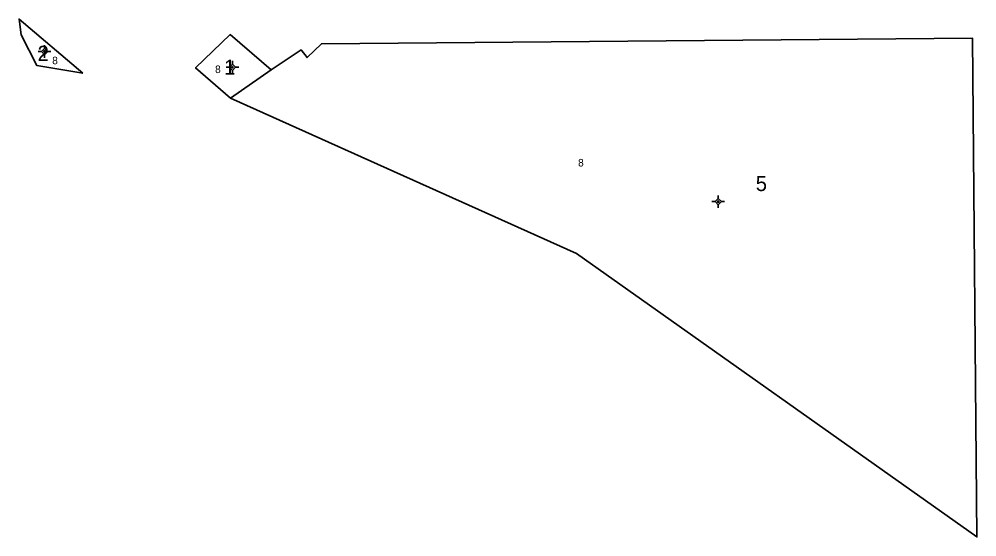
# Model space of a CAD drawing. Extents: x 548873 to 549552, y 1840382 to 1840485.
# Drawn here: x 549362.2 to 549552.2, y 1840382.5 to 1840485.2 of the extents above; entities that cross this region are included whole.
import ezdxf

# ---------------------------------------------------------------- set-up
doc = ezdxf.new("R2010")
doc.units = 0
for name, color, linetype in [('Level 10', 7, 'Continuous'), ('Level 11', 7, 'Continuous'), ('Level 14', 7, 'Continuous'), ('Level 6', 7, 'Continuous')]:
    doc.layers.add(name, color=color, linetype=linetype)

msp = doc.modelspace()

# ---------------------------------------------------------------- linework, layer by layer
at = {"layer": 'Level 10'}
msp.add_line((549404.13, 1840469.54), (549412.2, 1840475.16), dxfattribs=at)
for points in [[(549374.83, 1840474.5), (549365.73, 1840475.99), (549362.58, 1840482.12), (549362.2, 1840485.21), (549374.83, 1840474.5)], [(549404.13, 1840469.54), (549397.2, 1840475.54), (549404.06, 1840482.15), (549412.2, 1840475.16)], [(549404.13, 1840469.54), (549472.76, 1840438.74), (549552.18, 1840382.5), (549551.31, 1840481.47), (549422.16, 1840480.34), (549419.33, 1840477.6), (549418.13, 1840479.12), (549412.2, 1840475.16)]]:
    msp.add_lwpolyline(points, dxfattribs=at)
at = {"layer": 'Level 11'}
for p, q in [((549366.61, 1840478.79), (549365.99, 1840478.79)), ((549367.24, 1840479.41), (549366.61, 1840478.79)), ((549366.61, 1840478.79), (549367.24, 1840478.16)), ((549367.24, 1840480.04), (549367.24, 1840479.41)), ((549367.86, 1840478.79), (549367.24, 1840479.41)), ((549367.24, 1840478.16), (549367.86, 1840478.79)), ((549368.49, 1840478.79), (549367.86, 1840478.79)), ((549367.24, 1840478.16), (549367.24, 1840477.54)), ((549404.5, 1840476.92), (549404.5, 1840476.3)), ((549403.87, 1840475.67), (549403.25, 1840475.67)), ((549404.5, 1840476.3), (549403.87, 1840475.67)), ((549403.87, 1840475.67), (549404.5, 1840475.05)), ((549405.12, 1840475.67), (549404.5, 1840476.3)), ((549404.5, 1840475.05), (549405.12, 1840475.67)), ((549404.5, 1840475.05), (549404.5, 1840474.42)), ((549405.75, 1840475.67), (549405.12, 1840475.67)), ((549500.89, 1840450.25), (549500.89, 1840449.62)), ((549500.27, 1840449), (549499.64, 1840449)), ((549500.89, 1840449.62), (549500.27, 1840449)), ((549500.27, 1840449), (549500.89, 1840448.37)), ((549501.52, 1840449), (549500.89, 1840449.62)), ((549500.89, 1840448.37), (549501.52, 1840449)), ((549500.89, 1840448.37), (549500.89, 1840447.75)), ((549502.14, 1840449), (549501.52, 1840449))]:
    msp.add_line(p, q, dxfattribs=at)
for centre in [(549367.24, 1840478.79), (549404.5, 1840475.67), (549500.89, 1840449)]:
    msp.add_circle(centre, 0.15, dxfattribs=at)

# ---------------------------------------------------------------- texts
at = {"layer": 'Level 14'}
for p in [(549368.76, 1840476.26), (549401.07, 1840474.51), (549473.08, 1840455.98)]:
    msp.add_text('8', height=1.5, dxfattribs=at).set_placement(p)
at = {"layer": 'Level 6'}
for s, p in [('2', (549365.85, 1840476.94)), ('1', (549402.85, 1840474.19)), ('5', (549508.32, 1840451.1))]:
    msp.add_text(s, height=3, dxfattribs=at).set_placement(p)

doc.saveas('drawing.dxf')
